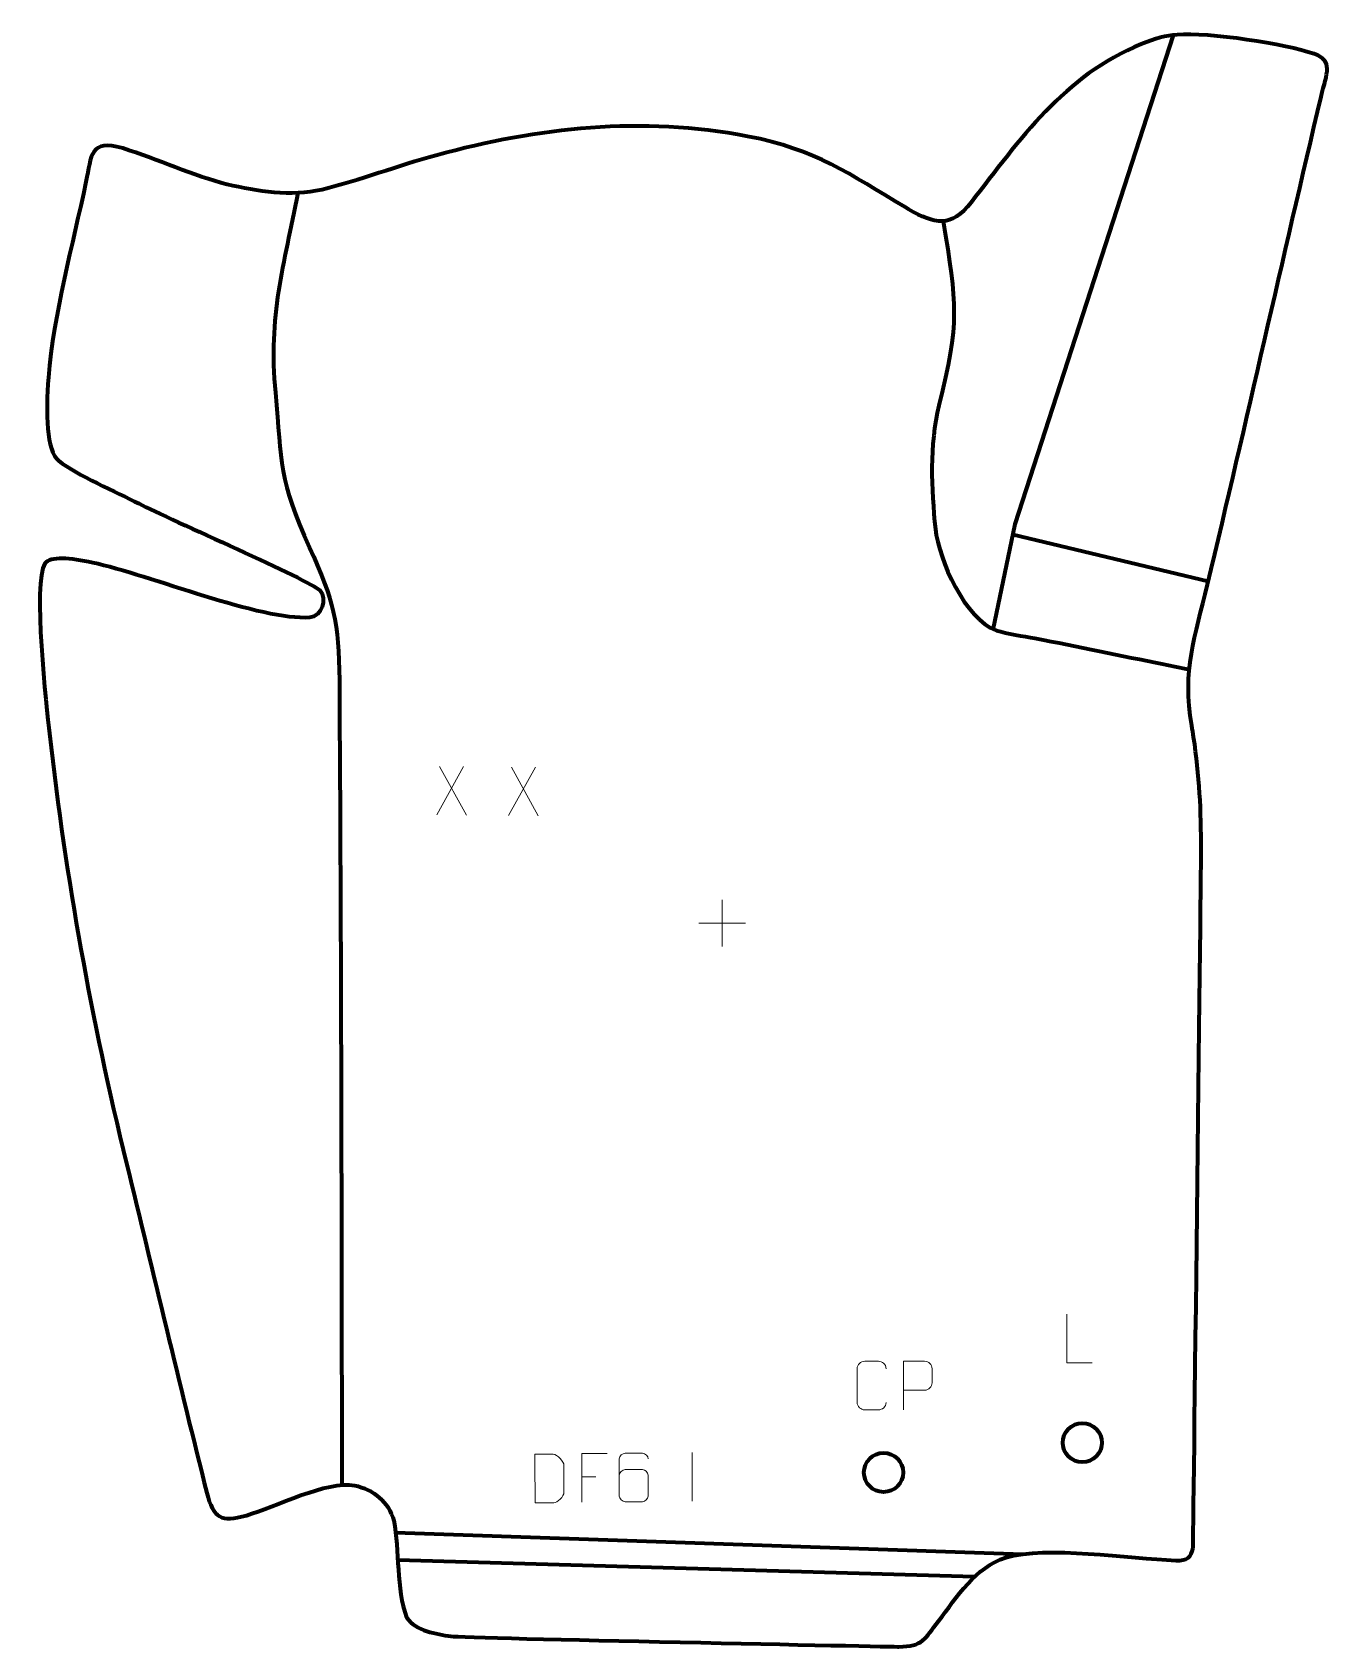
# Model space of a CAD drawing. Header units: millimetres. Extents: x 1159 to 1827, y -146 to 683.
import ezdxf

# ---------------------------------------------------------------- set-up
doc = ezdxf.new("R2010")
doc.units = ezdxf.units.MM
doc.header["$MEASUREMENT"] = 0
for name, color, linetype in [('layer 1', 7, 'Continuous'), ('layer 2', 7, 'Continuous'), ('layer 3', 7, 'Continuous')]:
    doc.layers.add(name, color=color, linetype=linetype)

msp = doc.modelspace()

# ---------------------------------------------------------------- linework, layer by layer
at = {"layer": 'layer 1', "color": 250, "lineweight": 9}
for points in [[(1380.578, 305.5995), (1380.578, 305.5995), (1366.8374, 280.7037), (1366.8374, 280.7037)], [(1368.292, 305.5995), (1368.292, 305.5995), (1382.0326, 280.646), (1382.0326, 280.646)], [(1417.4832, 305.2294), (1417.4832, 305.2294), (1403.7426, 280.3336), (1403.7426, 280.3336)], [(1405.1972, 305.2294), (1405.1972, 305.2294), (1418.9378, 280.2759), (1418.9378, 280.2759)], [(1513.3664, 237.1514), (1513.3664, 237.1514), (1513.3664, 213.1735), (1513.3664, 213.1735)], [(1501.3775, 225.1624), (1501.3775, 225.1624), (1525.3554, 225.1624), (1525.3554, 225.1624)], [(1498.0366, -46.6897), (1498.0366, -46.6897), (1498.0366, -71.6638), (1498.0366, -71.6638)], [(1441.4001, -59.1768), (1441.4001, -59.1768), (1448.5682, -59.1768), (1448.5682, -59.1768)]]:
    msp.add_open_spline(points, degree=3, dxfattribs=at)
for points, knots in [([(1703.2856, -0.6155), (1703.2856, -0.6155), (1690.3365, -0.6155), (1690.3365, -0.6155), (1690.3365, -0.6155), (1690.3365, -0.6155), (1690.3365, 24.3381), (1690.3365, 24.3381)], [0, 0, 0, 0, 0.33333333, 0.33333333, 0.33333333, 0.33333333, 1, 1, 1, 1]), ([(1597.5488, -21.0005), (1597.409, -23.3239), (1595.7318, -24.8035), (1593.5841, -24.8143), (1593.5841, -24.8143), (1591.2522, -24.8139), (1588.9203, -24.8139), (1586.5888, -24.8143), (1586.5888, -24.8143), (1584.6638, -24.9197), (1582.6917, -23.0352), (1582.7029, -21.0179), (1582.7029, -21.0179), (1582.7033, -15.2478), (1582.7033, -9.4781), (1582.7029, -3.7088), (1582.7029, -3.7088), (1582.7071, -1.5707), (1584.4538, 0.1485), (1586.6062, 0.135), (1586.6062, 0.135), (1588.9319, 0.135), (1591.258, 0.135), (1593.5841, 0.135), (1593.5841, 0.135), (1595.5307, 0.1705), (1597.5221, -1.321), (1597.5488, -3.7586)], [0, 0, 0, 0, 0.125, 0.125, 0.125, 0.125, 0.25, 0.25, 0.25, 0.25, 0.375, 0.375, 0.375, 0.375, 0.5, 0.5, 0.5, 0.5, 0.625, 0.625, 0.625, 0.625, 0.75, 0.75, 0.75, 0.75, 1, 1, 1, 1]), ([(1606.4998, -24.8187), (1606.4998, -24.8187), (1606.4998, 0.1349), (1606.4998, 0.1349), (1606.4998, 0.1349), (1610.0948, 0.1349), (1613.6901, 0.1349), (1617.2855, 0.1349), (1617.2855, 0.1349), (1619.6107, 0.097), (1621.1681, -1.3931), (1621.1639, -3.7592), (1621.1639, -3.7592), (1621.1635, -5.7949), (1621.1635, -8.8542), (1621.1639, -10.8902), (1621.1639, -10.8902), (1621.1574, -12.7656), (1619.3452, -14.7075), (1617.3356, -14.7266), (1617.3356, -14.7266), (1617.3356, -14.7266), (1606.4998, -14.7266), (1606.4998, -14.7266)], [0, 0, 0, 0, 0.14285714, 0.14285714, 0.14285714, 0.14285714, 0.28571429, 0.28571429, 0.28571429, 0.28571429, 0.42857143, 0.42857143, 0.42857143, 0.42857143, 0.57142857, 0.57142857, 0.57142857, 0.57142857, 0.71428571, 0.71428571, 0.71428571, 0.71428571, 1, 1, 1, 1]), ([(1417.3106, -72.5671), (1419.6424, -72.5667), (1424.5926, -72.5907), (1426.9241, -72.591), (1426.9241, -72.591), (1428.8491, -72.6964), (1432.1677, -69.1548), (1432.1565, -67.1375), (1432.1565, -67.1375), (1432.1561, -61.3674), (1432.1561, -59.1977), (1432.1565, -53.4284), (1432.1565, -53.4284), (1432.1522, -51.2903), (1428.7777, -47.6302), (1426.6253, -47.6437), (1426.6253, -47.6437), (1424.2996, -47.6437), (1419.5753, -47.6437), (1417.2492, -47.6437), (1417.2492, -47.6437), (1417.2496, -53.3906), (1417.3109, -66.8198), (1417.3106, -72.5671)], [0, 0, 0, 0, 0.14285714, 0.14285714, 0.14285714, 0.14285714, 0.28571429, 0.28571429, 0.28571429, 0.28571429, 0.42857143, 0.42857143, 0.42857143, 0.42857143, 0.57142857, 0.57142857, 0.57142857, 0.57142857, 0.71428571, 0.71428571, 0.71428571, 0.71428571, 1, 1, 1, 1]), ([(1454.2741, -47.2971), (1454.2741, -47.2971), (1441.4001, -47.2971), (1441.4001, -47.2971), (1441.4001, -47.2971), (1441.4001, -47.2971), (1441.4001, -72.2507), (1441.4001, -72.2507)], [0, 0, 0, 0, 0.33333333, 0.33333333, 0.33333333, 0.33333333, 1, 1, 1, 1]), ([(1475.4102, -50.0595), (1475.3861, -48.72), (1474.0299, -47.0668), (1472.458, -47.1011), (1472.458, -47.1011), (1469.4732, -47.1014), (1466.488, -47.1014), (1463.5026, -47.1011), (1463.5026, -47.1011), (1462.2835, -47.0862), (1460.5553, -48.5238), (1460.5503, -50.0595), (1460.5503, -50.0595), (1460.5506, -56.42), (1460.5506, -62.7808), (1460.5503, -69.1415), (1460.5503, -69.1415), (1460.555, -70.3044), (1462.2835, -72.0755), (1463.5026, -72.0999), (1463.5026, -72.0999), (1466.488, -72.0996), (1469.4732, -72.0996), (1472.458, -72.0999), (1472.458, -72.0999), (1473.7361, -72.0561), (1475.4058, -70.4416), (1475.4102, -69.1415), (1475.4102, -69.1415), (1475.4102, -65.5582), (1475.4102, -61.9751), (1475.4102, -58.3924), (1475.4102, -58.3924), (1475.3717, -56.9142), (1473.789, -55.4813), (1472.458, -55.4833), (1472.458, -55.4833), (1469.4732, -55.483), (1466.488, -55.483), (1463.5026, -55.4833), (1463.5026, -55.4833), (1462.1731, -55.4783), (1460.5301, -56.9856), (1460.5718, -58.4141)], [0, 0, 0, 0, 0.08333333, 0.08333333, 0.08333333, 0.08333333, 0.16666667, 0.16666667, 0.16666667, 0.16666667, 0.25, 0.25, 0.25, 0.25, 0.33333333, 0.33333333, 0.33333333, 0.33333333, 0.41666667, 0.41666667, 0.41666667, 0.41666667, 0.5, 0.5, 0.5, 0.5, 0.58333333, 0.58333333, 0.58333333, 0.58333333, 0.66666667, 0.66666667, 0.66666667, 0.66666667, 0.75, 0.75, 0.75, 0.75, 0.83333333, 0.83333333, 0.83333333, 0.83333333, 1, 1, 1, 1])]:
    msp.add_open_spline(points, degree=3, knots=knots, dxfattribs=at)
at = {"layer": 'layer 2', "color": 142, "lineweight": 200}
for centre in [(1698.3047, -41.6842), (1596.2451, -56.9767)]:
    msp.add_ellipse(centre, major_axis=(0, 10.0518), ratio=1, dxfattribs=at)
at = {"layer": 'layer 2', "color": 142, "lineweight": 158}
for points, knots in [([(1652.5447, 375.7284), (1652.5447, 375.7284), (1663.8652, 429.9845), (1663.8652, 429.9845), (1663.8652, 429.9845), (1663.8652, 429.9845), (1745.1363, 681.1847), (1745.1363, 681.1847)], [0, 0, 0, 0, 0.33333333, 0.33333333, 0.33333333, 0.33333333, 1, 1, 1, 1]), ([(1295.5168, 600.098), (1288.324, 562.971), (1280.0858, 536.8109), (1284.0127, 497.5889), (1284.0127, 497.5889), (1287.2627, 461.4486), (1285.7244, 452.4954), (1301.4622, 418.0928), (1301.4622, 418.0928), (1313.9159, 390.8694), (1316.6048, 379.6067), (1316.8183, 349.8319), (1316.8183, 349.8319), (1317.7549, 219.2429), (1317.8888, 66.1091), (1318.0912, -62.4202), (1318.0912, -62.4202), (1318.0912, -62.4202), (1318.0927, -63.3779), (1318.0927, -63.3779)], [0, 0, 0, 0, 0.16666667, 0.16666667, 0.16666667, 0.16666667, 0.33333333, 0.33333333, 0.33333333, 0.33333333, 0.5, 0.5, 0.5, 0.5, 0.66666667, 0.66666667, 0.66666667, 0.66666667, 1, 1, 1, 1]), ([(1626.8633, 585.681), (1633.8524, 543.2942), (1635.3682, 533.3239), (1624.6925, 491.0523), (1624.6925, 491.0523), (1619.6665, 470.2404), (1620.7773, 448.6007), (1622.8393, 427.4692), (1622.8393, 427.4692), (1624.7852, 411.4694), (1637.9771, 381.1894), (1654.2375, 375.478), (1654.2375, 375.478), (1659.4606, 373.6433), (1668.2017, 372.5851), (1674.0027, 371.4578), (1674.0027, 371.4578), (1696.0667, 367.1698), (1718.0681, 362.5545), (1740.0978, 358.0937), (1740.0978, 358.0937), (1744.484, 357.2061), (1748.8703, 356.319), (1753.2569, 355.433)], [0, 0, 0, 0, 0.14285714, 0.14285714, 0.14285714, 0.14285714, 0.28571429, 0.28571429, 0.28571429, 0.28571429, 0.42857143, 0.42857143, 0.42857143, 0.42857143, 0.57142857, 0.57142857, 0.57142857, 0.57142857, 0.71428571, 0.71428571, 0.71428571, 0.71428571, 1, 1, 1, 1])]:
    msp.add_open_spline(points, degree=3, knots=knots, dxfattribs=at)
for points in [[(1762.9905, 400.5447), (1762.9905, 400.5447), (1662.7262, 424.5259), (1662.7262, 424.5259)], [(1345.7121, -87.8714), (1345.7121, -87.8714), (1667.7734, -98.92), (1667.7734, -98.92)], [(1642.9357, -110.6237), (1642.9357, -110.6237), (1346.7995, -102.0673), (1346.7995, -102.0673)]]:
    msp.add_open_spline(points, degree=3, dxfattribs=at)
at = {"layer": 'layer 3', "color": 242, "lineweight": 158}
msp.add_open_spline([(1755.1839, -95.7495), (1754.2838, -100.6146), (1752.3563, -102.3769), (1746.2804, -102.1278), (1746.2804, -102.1278), (1722.4412, -101.1504), (1679.5035, -94.4194), (1659.0524, -100.7183), (1659.0524, -100.7183), (1643.4358, -105.5281), (1633.9045, -120.929), (1624.5471, -133.2698), (1624.5471, -133.2698), (1617.4604, -142.5725), (1616.4035, -146.417), (1604.0769, -146.4634), (1604.0769, -146.4634), (1604.0769, -146.4634), (1381.3933, -142.0948), (1374.0958, -141.0516), (1374.0958, -141.0516), (1366.7983, -140.0084), (1355.9349, -138.352), (1351.545, -131.7122), (1351.545, -131.7122), (1351.545, -131.7122), (1351.3616, -131.3004), (1351.3616, -131.3004), (1351.3616, -131.3004), (1345.9517, -117.1249), (1347.6166, -96.8556), (1344.816, -81.6725), (1344.816, -81.6725), (1341.8468, -71.9121), (1334.5645, -65.8419), (1324.7119, -63.6319), (1324.7119, -63.6319), (1310.5505, -60.8596), (1283.6466, -74.8166), (1269.0646, -79.0256), (1269.0646, -79.0256), (1256.0498, -82.7822), (1252.0354, -80.3732), (1248.7948, -67.5073), (1248.7948, -67.5073), (1234.6254, -11.2518), (1221.3039, 45.267), (1207.5484, 101.6306), (1207.5484, 101.6306), (1189.2043, 177.1298), (1176.6534, 246.1839), (1167.9662, 322.5352), (1167.9662, 322.5352), (1166.5232, 335.218), (1159.1627, 400.5867), (1165.6303, 409.7591), (1165.6303, 409.7591), (1168.3886, 413.6709), (1178.8031, 412.711), (1190.1893, 410.2397), (1190.1893, 410.2397), (1219.0263, 403.9807), (1277.2399, 380.1401), (1301.6323, 382.0813), (1301.6323, 382.0813), (1307.6622, 382.5612), (1310.9925, 391.4185), (1306.6565, 396.2265), (1306.6565, 396.2265), (1302.2996, 400.6826), (1229.2983, 432.7391), (1213.9683, 440.5711), (1213.9683, 440.5711), (1202.4226, 446.4697), (1182.0702, 455.2102), (1172.644, 462.6569), (1172.644, 462.6569), (1166.3408, 467.6363), (1166.0002, 487.1732), (1167.4374, 505.2835), (1167.4374, 505.2835), (1170.0581, 538.3069), (1179.8622, 573.306), (1186.7062, 605.8579), (1186.7062, 605.8579), (1189.4388, 619.2751), (1188.8319, 628.0763), (1205.5773, 623.0438), (1205.5773, 623.0438), (1223.2899, 617.6187), (1242.0311, 608.6384), (1259.2049, 604.5181), (1259.2049, 604.5181), (1274.7916, 600.8117), (1291.9778, 598.0213), (1307.8062, 601.7981), (1307.8062, 601.7981), (1327.6044, 606.6031), (1346.6945, 614.029), (1366.358, 619.3949), (1366.358, 619.3949), (1419.074, 633.7824), (1472.2164, 639.6178), (1526.4076, 629.1812), (1526.4076, 629.1812), (1561.7429, 622.3761), (1578.4686, 609.9395), (1607.3601, 592.7403), (1607.3601, 592.7403), (1607.3601, 592.7403), (1609.2206, 591.6529), (1609.2206, 591.6529), (1609.2206, 591.6529), (1622.5875, 584.2339), (1630.8089, 581.8732), (1641.2098, 595.2603), (1641.2098, 595.2603), (1666.1697, 627.3868), (1688.9855, 660.441), (1728.582, 676.5569), (1728.582, 676.5569), (1735.7006, 679.4542), (1741.2513, 680.9133), (1746.9719, 681.3652), (1746.9719, 681.3652), (1762.9977, 682.6314), (1803.0952, 676.6289), (1817.3114, 671.5465), (1817.3114, 671.5465), (1827.3878, 667.9442), (1823.918, 662.1172), (1820.9445, 649.5599), (1820.9445, 649.5599), (1801.2056, 566.1357), (1782.5155, 482.4348), (1762.6377, 399.0644), (1762.6377, 399.0644), (1756.1856, 372.0032), (1749.5797, 355.1257), (1754.4919, 326.5862), (1754.4919, 326.5862), (1754.8313, 324.6012), (1755.1634, 322.6174), (1755.4793, 320.6286), (1755.4793, 320.6286), (1758.454, 301.1644), (1759.3513, 282.465), (1759.3447, 262.8082), (1759.3447, 262.8082), (1759.3382, 243.1515), (1755.1839, -95.7495), (1755.1839, -95.7495)], degree=3, knots=[0, 0, 0, 0, 0.02564103, 0.02564103, 0.02564103, 0.02564103, 0.05128205, 0.05128205, 0.05128205, 0.05128205, 0.07692308, 0.07692308, 0.07692308, 0.07692308, 0.1025641, 0.1025641, 0.1025641, 0.1025641, 0.12820513, 0.12820513, 0.12820513, 0.12820513, 0.15384615, 0.15384615, 0.15384615, 0.15384615, 0.17948718, 0.17948718, 0.17948718, 0.17948718, 0.20512821, 0.20512821, 0.20512821, 0.20512821, 0.23076923, 0.23076923, 0.23076923, 0.23076923, 0.25641026, 0.25641026, 0.25641026, 0.25641026, 0.28205128, 0.28205128, 0.28205128, 0.28205128, 0.30769231, 0.30769231, 0.30769231, 0.30769231, 0.33333333, 0.33333333, 0.33333333, 0.33333333, 0.35897436, 0.35897436, 0.35897436, 0.35897436, 0.38461538, 0.38461538, 0.38461538, 0.38461538, 0.41025641, 0.41025641, 0.41025641, 0.41025641, 0.43589744, 0.43589744, 0.43589744, 0.43589744, 0.46153846, 0.46153846, 0.46153846, 0.46153846, 0.48717949, 0.48717949, 0.48717949, 0.48717949, 0.51282051, 0.51282051, 0.51282051, 0.51282051, 0.53846154, 0.53846154, 0.53846154, 0.53846154, 0.56410256, 0.56410256, 0.56410256, 0.56410256, 0.58974359, 0.58974359, 0.58974359, 0.58974359, 0.61538462, 0.61538462, 0.61538462, 0.61538462, 0.64102564, 0.64102564, 0.64102564, 0.64102564, 0.66666667, 0.66666667, 0.66666667, 0.66666667, 0.69230769, 0.69230769, 0.69230769, 0.69230769, 0.71794872, 0.71794872, 0.71794872, 0.71794872, 0.74358974, 0.74358974, 0.74358974, 0.74358974, 0.76923077, 0.76923077, 0.76923077, 0.76923077, 0.79487179, 0.79487179, 0.79487179, 0.79487179, 0.82051282, 0.82051282, 0.82051282, 0.82051282, 0.84615385, 0.84615385, 0.84615385, 0.84615385, 0.87179487, 0.87179487, 0.87179487, 0.87179487, 0.8974359, 0.8974359, 0.8974359, 0.8974359, 0.92307692, 0.92307692, 0.92307692, 0.92307692, 0.94871795, 0.94871795, 0.94871795, 0.94871795, 1, 1, 1, 1], dxfattribs=at)

doc.saveas('drawing.dxf')
